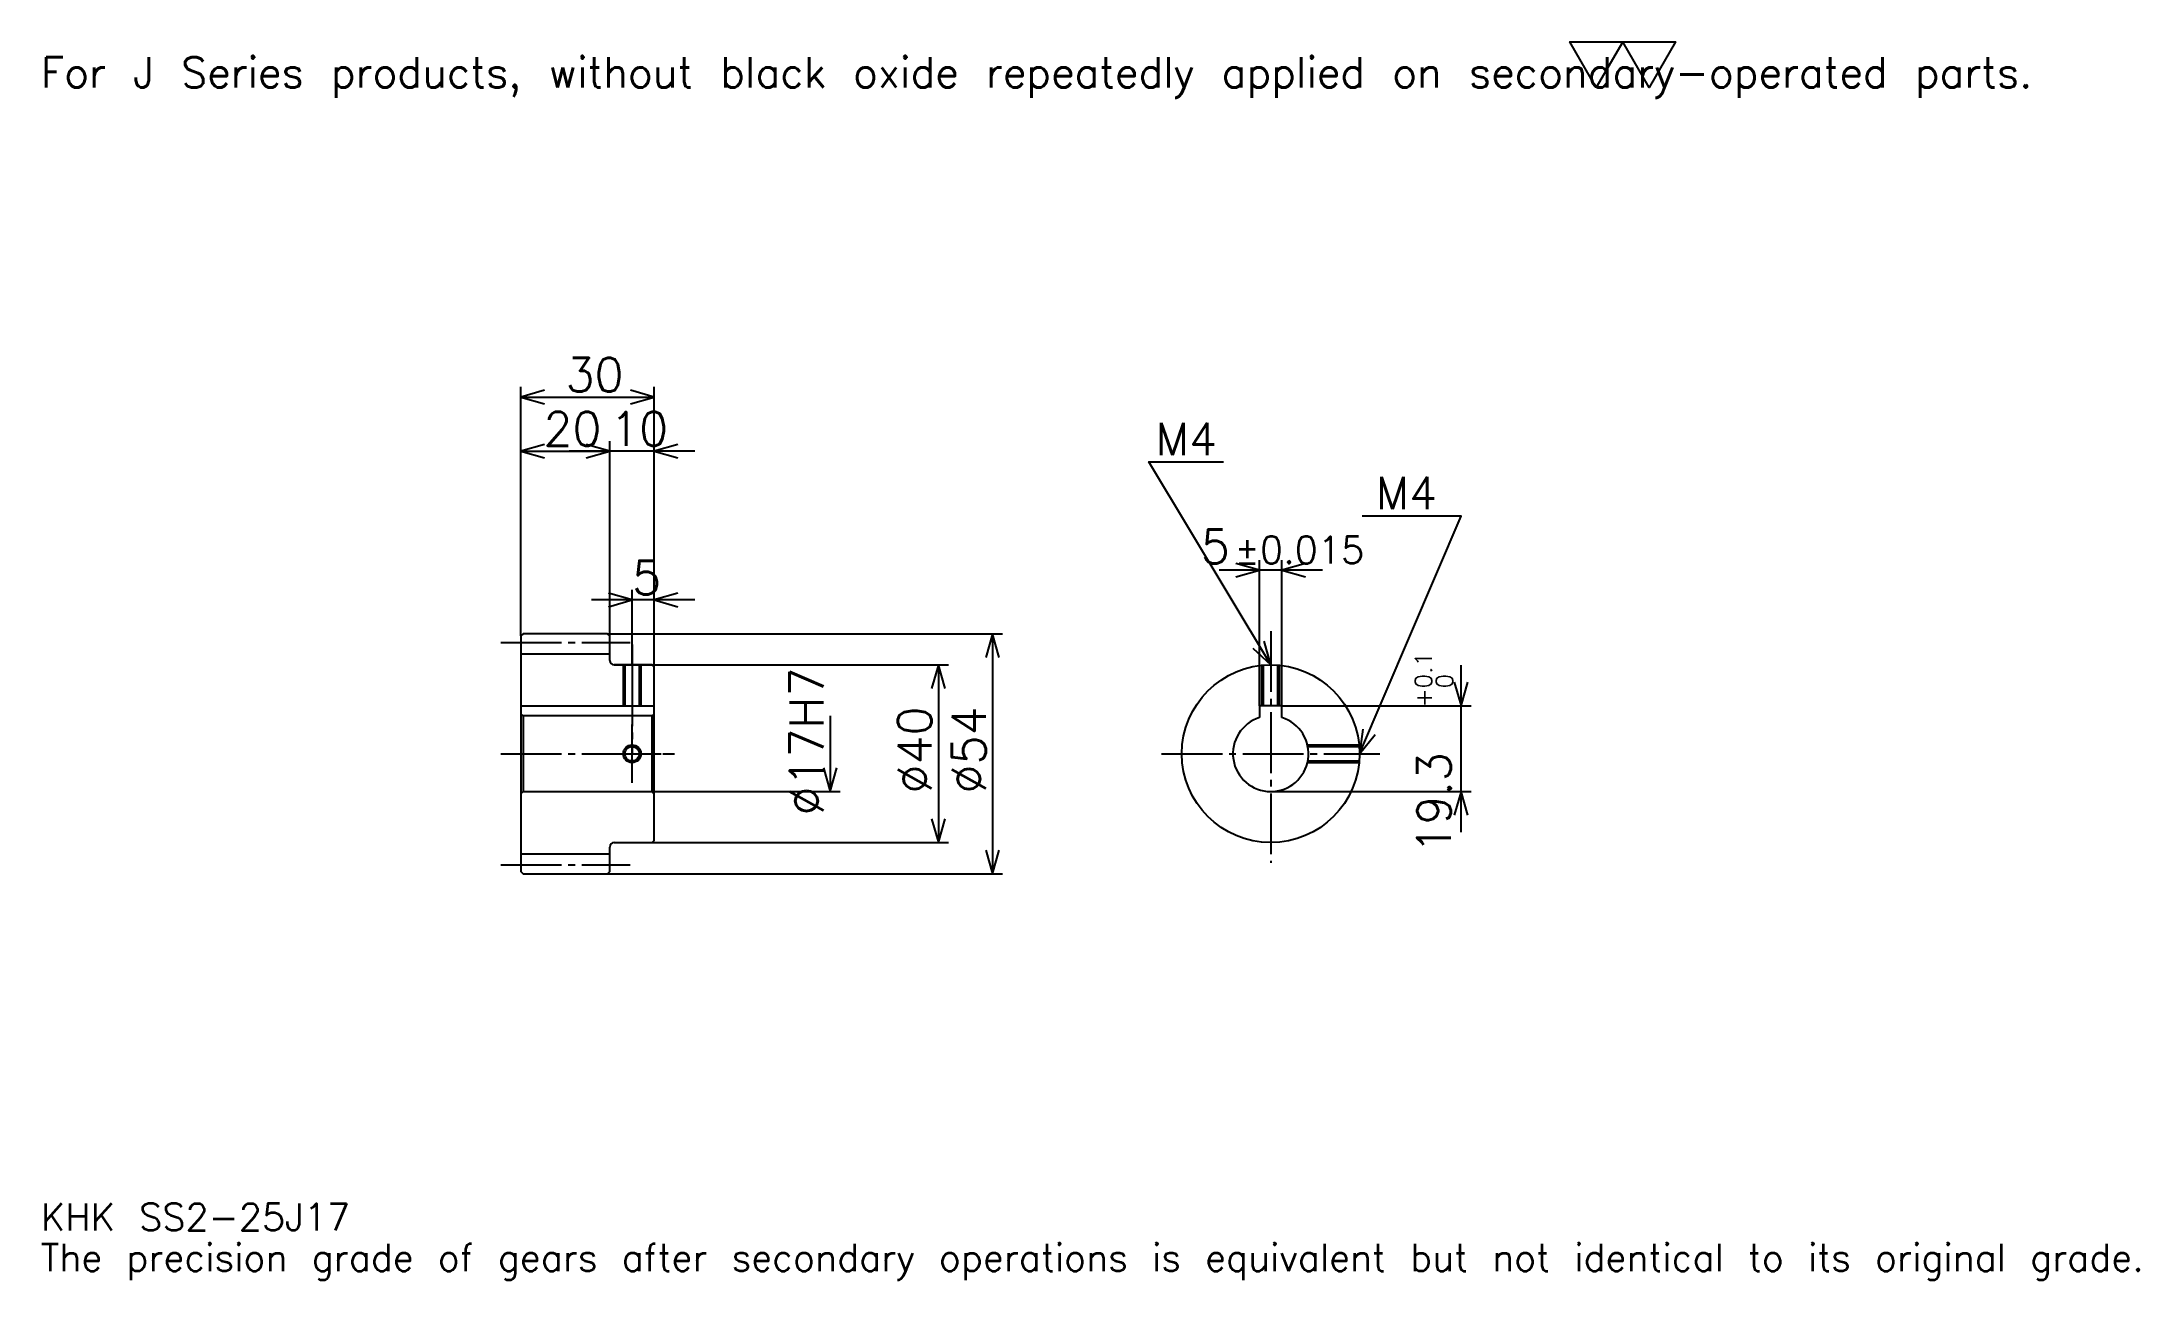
# Model space of a CAD drawing. Extents: x 15 to 487, y 6 to 284.
import ezdxf

# ---------------------------------------------------------------- set-up
doc = ezdxf.new("R2010")
doc.units = 0
doc.linetypes.add('DASHDOT', pattern=[18.260869, 13.695652, -1.521739, 1.521739, -1.521739])
doc.layers.get('0').update_dxf_attribs({"linetype": 'CONTINUOUS'})
doc.layers.add('DASHDOT', color=6, linetype='DASHDOT')
doc.styles.add('KANJI', font='TXT', dxfattribs={"bigfont": 'BIGFONT'})

msp = doc.modelspace()

# ---------------------------------------------------------------- linework, layer by layer
at = {"color": 5}
for p, q in [((123.260864, 151.021744), (123.260864, 206.565216)), ((123.260864, 204.282608), (153.260864, 204.282608)), ((153.260864, 151.021744), (153.260864, 206.565216)), ((143.260864, 151.021744), (143.260864, 194.391312)), ((123.260864, 192.108704), (143.260864, 192.108704)), ((162.391296, 192.108704), (134.130432, 192.108704)), ((303.586945, 165.326096), (280.32608, 165.326096)), ((289.456512, 134.821747), (289.456512, 167.608704)), ((294.456512, 134.821747), (294.456512, 167.608704)), ((148.260864, 151.021744), (148.260864, 160.913055)), ((162.391296, 158.630432), (139.130432, 158.630432)), ((123.260864, 150.521744), (123.260864, 151.021744)), ((142.760864, 151.021744), (153.260864, 151.021744)), ((143.260864, 150.521744), (143.260864, 151.021744)), ((148.260864, 144.021744), (148.260864, 151.021744)), ((148.260864, 144.021744), (148.260864, 151.021744)), ((153.260864, 151.021744), (231.630432, 151.021744)), ((153.260864, 143.521744), (153.260864, 151.021744)), ((229.347824, 151.021744), (229.347824, 97.021744)), ((144.260864, 144.021744), (153.260864, 144.021744)), ((153.260864, 144.021744), (219.456512, 144.021744)), ((217.173904, 144.021744), (217.173904, 104.021744)), ((334.782593, 106.391312), (334.782593, 143.952179)), ((192.82608, 132.521744), (192.82608, 115.521744)), ((294.456512, 134.821747), (337.065186, 134.821747)), ((153.260864, 115.521744), (195.108688, 115.521744)), ((291.956512, 115.521744), (337.065186, 115.521744)), ((144.260864, 104.021744), (153.260864, 104.021744)), ((153.260864, 104.021744), (219.456512, 104.021744)), ((142.760864, 97.021744), (153.260864, 97.021744)), ((153.260864, 97.021744), (231.630432, 97.021744))]:
    msp.add_line(p, q, dxfattribs=at)
at = {"color": 4}
for p, q in [((123.260864, 146.521744), (143.260864, 146.521744)), ((123.260864, 134.821747), (153.260864, 134.821747)), ((123.760864, 132.521744), (123.760864, 115.521744)), ((152.760864, 132.521744), (153.260864, 133.021744)), ((152.760864, 115.521744), (153.260864, 115.021744)), ((123.260864, 101.521744), (143.260864, 101.521744))]:
    msp.add_line(p, q, dxfattribs=at)
at = {"color": 7}
msp.add_lwpolyline([(365.217377, 273.913055), (359.282593, 284.200012), (383.021729, 284.200012), (377.086945, 273.913055), (371.152161, 284.200012), (365.217377, 273.913055)], dxfattribs=at)
at = {"color": 5}
for points in [[(128.586945, 205.804352), (123.260864, 204.282608), (128.586945, 202.760864)], [(147.934784, 202.760864), (153.260864, 204.282608), (147.934784, 205.804352)], [(128.586945, 193.630432), (123.260864, 192.108704), (128.586945, 190.586975)], [(137.934784, 190.586975), (143.260864, 192.108704), (137.934784, 193.630432)], [(137.934784, 190.586975), (143.260864, 192.108704), (137.934784, 193.630432)], [(158.586945, 193.630432), (153.260864, 192.108704), (158.586945, 190.586975)], [(291.956512, 144.021744), (264.565216, 189.67392), (281.304321, 189.67392)], [(311.956512, 124.021744), (334.782593, 177.5), (312.565247, 177.5)], [(284.130432, 163.804352), (289.456512, 165.326096), (284.130432, 166.847839)], [(299.782593, 166.847839), (294.456512, 165.326096), (299.782593, 163.804352)], [(142.934784, 157.108704), (148.260864, 158.630432), (142.934784, 160.152176)], [(158.586945, 160.152176), (153.260864, 158.630432), (158.586945, 157.108704)], [(230.869568, 145.695648), (229.347824, 151.021744), (227.82608, 145.695648)], [(287.911377, 147.805893), (291.956512, 144.021744), (290.521149, 149.37175)], [(218.695648, 138.695663), (217.173904, 144.021744), (215.652161, 138.695663)], [(333.260864, 140.147827), (334.782593, 134.821747), (336.304321, 140.147827)], [(312.647766, 129.517654), (311.956512, 124.021744), (315.44693, 128.322891)], [(191.304352, 120.847832), (192.82608, 115.521744), (194.347809, 120.847832)], [(336.304321, 110.195656), (334.782593, 115.521744), (333.260864, 110.195656)], [(215.652161, 109.347832), (217.173904, 104.021744), (218.695648, 109.347832)], [(227.82608, 102.347832), (229.347824, 97.021744), (230.869568, 102.347832)]]:
    msp.add_lwpolyline(points, dxfattribs=at)
at = {"color": 4}
for points in [[(143.260864, 145.021744), (143.260864, 150.521744), (142.760864, 151.021744), (123.760864, 151.021744), (123.260864, 150.521744), (123.260864, 115.021744)], [(144.260864, 104.021744), (152.760864, 104.021744), (153.260864, 104.521744), (153.260864, 143.521744), (152.760864, 144.021744), (144.260864, 144.021744)], [(146.260864, 144.021744), (146.260864, 134.821747)], [(146.640869, 144.021744), (146.640869, 134.821747)], [(149.880859, 144.021744), (149.880859, 134.821747)], [(150.260864, 144.021744), (150.260864, 134.821747)], [(289.956512, 134.821747), (289.956512, 143.921494)], [(290.336517, 134.821747), (290.336517, 143.956024)], [(293.576508, 134.821747), (293.576508, 143.956024)], [(293.956512, 134.821747), (293.956512, 143.921494)], [(123.260864, 115.021744), (123.760864, 115.521744), (152.760864, 115.521744), (152.760864, 132.521744), (123.760864, 132.521744), (123.260864, 133.021744)], [(294.456512, 132.145782), (294.456512, 134.821747), (289.456512, 134.821747), (289.456512, 132.145782)], [(300.217865, 126.021744), (311.856262, 126.021744)], [(300.30072, 125.641747), (311.890808, 125.641747)], [(300.217865, 122.021744), (311.856262, 122.021744)], [(300.30072, 122.401741), (311.890808, 122.401741)], [(123.260864, 115.021744), (123.260864, 97.521744), (123.760864, 97.021744), (142.760864, 97.021744), (143.260864, 97.521744), (143.260864, 103.021744)]]:
    msp.add_lwpolyline(points, dxfattribs=at)
for centre, radius in [((291.956512, 124.021744), 20), ((148.260864, 124.021744), 1.62)]:
    msp.add_circle(centre, radius, dxfattribs=at)
at = {"color": 7}
msp.add_circle((148.260864, 124.021744), 2, dxfattribs=at)
at = {"color": 4}
for centre, radius, start, end in [((144.260864, 145.021744), 1, 180, 270), ((291.956512, 124.021744), 8.5, 107.10463483, 72.89536517), ((144.260864, 103.021744), 1, 90, 180)]:
    msp.add_arc(centre, radius, start, end, dxfattribs=at)
at = {"layer": 'DASHDOT', "color": 7}
for p, q in [((291.956512, 151.630432), (291.956512, 99.456528)), ((118.695648, 149.021744), (147.82608, 149.021744)), ((148.260864, 144.021744), (148.260864, 124.021744)), ((118.695648, 124.021744), (157.82608, 124.021744)), ((267.391296, 124.021744), (316.521729, 124.021744)), ((118.695648, 99.021744), (147.82608, 99.021744))]:
    msp.add_line(p, q, dxfattribs=at)
for points in [[(148.260864, 148.58696), (148.260864, 130.256531)], [(148.260864, 117.456528), (148.260864, 130.58696)], [(141.695648, 124.021744), (154.82608, 124.021744)]]:
    msp.add_lwpolyline(points, dxfattribs=at)

# ---------------------------------------------------------------- texts
at = {"color": 7, "style": 'KANJI'}
for s, height, p in [('For J Series products, without black oxide repeatedly applied on secondary-operated parts.', 6.847826, (15.217391, 273.913055)), ('30', 7.608696, (133.315216, 205.5)), ('20', 7.608696, (128.315216, 193.326096)), ('10', 7.608696, (143.315216, 193.326096)), ('M4', 7.304348, (266.086945, 191.195648)), ('M4', 7.304348, (315.608704, 179.021744)), ('5', 7.608696, (276.250671, 166.847839)), ('%%p0.015', 6.086957, (283.782349, 166.847839)), ('5', 7.608696, (148.28804, 159.847839)), ('KHK SS2-25J17', 6.086957, (15.217391, 16.73913)), ('The precision grade of gears after secondary operations is equivalent but not identical to its original grade.', 6.086957, (15.217391, 7.608696))]:
    msp.add_text(s, height=height, dxfattribs=at).set_placement(p)
for s, height, p in [('%%c17H7', 7.608696, (191.304352, 110.135872)), ('0.1', 3.804348, (328.239136, 138.740936)), ('+', 3.804348, (328.239136, 134.480072)), ('0', 3.804348, (332.956512, 138.740936)), ('%%c40', 7.608696, (215.652161, 115.081528)), ('%%c54', 7.608696, (227.82608, 115.081528)), ('19.3', 7.608696, (332.5, 101.546631))]:
    msp.add_text(s, height=height, rotation=90, dxfattribs=at).set_placement(p)

doc.saveas('drawing.dxf')
